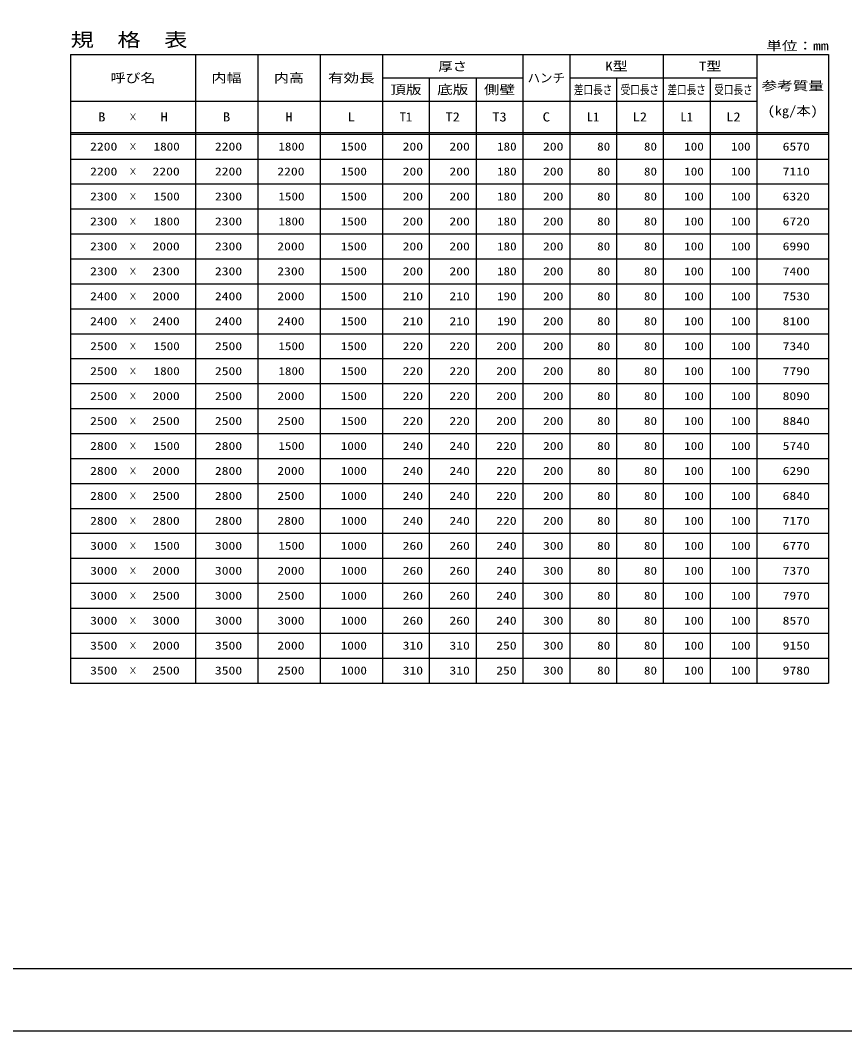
# Model space of a CAD drawing. Units: millimetres at full size; details may follow other scales. Extents: x 0 to 16820, y 0 to 11880.
# Drawn here: x 6437 to 11724, y 0 to 6480 of the extents above; entities that cross this region are included whole.
import ezdxf
from ezdxf.enums import TextEntityAlignment as Align

# ---------------------------------------------------------------- set-up
doc = ezdxf.new("R2010")
doc.units = ezdxf.units.MM
doc.layers.add('D-MTR', color=7, linetype='Continuous')
doc.layers.add('D-MTR-TXT', color=7, linetype='Continuous')
for name, color, linetype, lineweight in [('D-MTR-FRAM', 7, 'Continuous', 25), ('D-MTR-LINE', 7, 'Continuous', 25), ('D-TTL', 2, 'Continuous', 25)]:
    doc.layers.add(name, color=color, linetype=linetype, lineweight=lineweight)
doc.styles.add('ＭＳ ゴシック', font='')
doc.styles.get('ＭＳ ゴシック').set_extended_font_data('MS Gothic')

msp = doc.modelspace()

# ---------------------------------------------------------------- linework, layer by layer
at = {"layer": 'D-MTR-FRAM'}
for p, q in [((6760, 6260), (6760, 2230)), ((6760, 6260), (11620, 6260)), ((11620, 6260), (11620, 2230)), ((6760, 2230), (11620, 2230))]:
    msp.add_line(p, q, dxfattribs=at)
at = {"layer": 'D-MTR-LINE'}
for p, q in [((7560, 6260), (7560, 2230)), ((7960, 6260), (7960, 2230)), ((8360, 6260), (8360, 2230)), ((8760, 6260), (8760, 2230)), ((9660, 6260), (9660, 2230)), ((9960, 6260), (9960, 2230)), ((10560, 6260), (10560, 2230)), ((11160, 6260), (11160, 2230)), ((8760, 6110), (9660, 6110)), ((9060, 6110), (9060, 2230)), ((9360, 6110), (9360, 2230)), ((9960, 6110), (11160, 6110)), ((10260, 6110), (10260, 2230)), ((10860, 6110), (10860, 2230)), ((6760, 5960), (11160, 5960)), ((6760, 5760), (11620, 5760)), ((6760, 5750), (11620, 5750)), ((6760, 5590), (11620, 5590)), ((6760, 5430), (11620, 5430)), ((6760, 5270), (11620, 5270)), ((6760, 5110), (11620, 5110)), ((6760, 4950), (11620, 4950)), ((6760, 4790), (11620, 4790)), ((6760, 4630), (11620, 4630)), ((6760, 4470), (11620, 4470)), ((6760, 4310), (11620, 4310)), ((6760, 4150), (11620, 4150)), ((6760, 3990), (11620, 3990)), ((6760, 3830), (11620, 3830)), ((6760, 3670), (11620, 3670)), ((6760, 3510), (11620, 3510)), ((6760, 3350), (11620, 3350)), ((6760, 3190), (11620, 3190)), ((6760, 3030), (11620, 3030)), ((6760, 2870), (11620, 2870)), ((6760, 2710), (11620, 2710)), ((6760, 2550), (11620, 2550)), ((6760, 2390), (11620, 2390))]:
    msp.add_line(p, q, dxfattribs=at)
at = {"layer": 'D-TTL'}
for points in [[(0, 0), (16820, 0), (16820, 11880), (0, 11880)], [(400, 400), (16420, 400), (16420, 11480), (400, 11480)]]:
    msp.add_lwpolyline(points, close=True, dxfattribs=at)

# ---------------------------------------------------------------- texts
at = {"layer": 'D-MTR', "style": 'ＭＳ ゴシック', "width": 1.25}
msp.add_text('規\u3000格\u3000表', height=87.98, dxfattribs=at).set_placement((6760, 6284), align=Align.BOTTOM_LEFT)
msp.add_text('単位：mm', height=58.65, dxfattribs=at).set_placement((11620, 6269.333), align=Align.BOTTOM_RIGHT)
at = {"layer": 'D-MTR-TXT', "style": 'ＭＳ ゴシック'}
for s, height, width, p in [('K型', 58.65, 1.2, (10260, 6185)), ('T型', 58.65, 1.2, (10860, 6185)), ('厚さ', 58.65, 1.15, (9210, 6185)), ('呼び名', 58.65, 1.2, (7160, 6110)), ('内幅', 58.65, 1.2, (7760, 6110)), ('内高', 58.65, 1.2, (8160, 6110)), ('有効長', 58.65, 1.25, (8560, 6110)), ('参考質量', 58.65, 1.25, (11390, 6060)), ('頂版', 58.65, 1.25, (8910, 6035)), ('底版', 58.65, 1.25, (9210, 6035)), ('側壁', 58.65, 1.25, (9510, 6035)), ('差口長さ', 58.65, 0.75, (10110, 6035)), ('受口長さ', 58.65, 0.75, (10410, 6035)), ('差口長さ', 58.65, 0.75, (10710, 6035)), ('受口長さ', 58.65, 0.75, (11010, 6035)), ('(kg/本)', 58.65, 1.15, (11390, 5899.333)), ('B', 58.65, 1.2, (6960, 5860)), ('×', 51.32, 0.7, (7160, 5860)), ('H', 58.65, 1.15, (7360, 5860)), ('B', 58.65, 1.2, (7760, 5860)), ('H', 58.65, 1.15, (8160, 5860)), ('L', 58.65, 1.2, (8560, 5860)), ('T2', 58.65, 1.15, (9210, 5860)), ('T3', 58.65, 1.15, (9510, 5860)), ('C', 58.65, 1.2, (9810, 5860)), ('L2', 58.65, 1.15, (10410, 5860)), ('L2', 58.65, 1.15, (11010, 5860)), ('×', 51.32, 0.7, (7160, 5670)), ('×', 51.32, 0.7, (7160, 5510)), ('×', 51.32, 0.7, (7160, 5350)), ('×', 51.32, 0.7, (7160, 5190)), ('×', 51.32, 0.7, (7160, 5030)), ('×', 51.32, 0.7, (7160, 4870)), ('×', 51.32, 0.7, (7160, 4710)), ('×', 51.32, 0.7, (7160, 4550)), ('×', 51.32, 0.7, (7160, 4390)), ('×', 51.32, 0.7, (7160, 4230)), ('×', 51.32, 0.7, (7160, 4070)), ('×', 51.32, 0.7, (7160, 3910)), ('×', 51.32, 0.7, (7160, 3750)), ('×', 51.32, 0.7, (7160, 3590)), ('×', 51.32, 0.7, (7160, 3430)), ('×', 51.32, 0.7, (7160, 3270)), ('×', 51.32, 0.7, (7160, 3110)), ('×', 51.32, 0.7, (7160, 2950)), ('×', 51.32, 0.7, (7160, 2790)), ('×', 51.32, 0.7, (7160, 2630)), ('×', 51.32, 0.7, (7160, 2470)), ('×', 51.32, 0.7, (7160, 2310))]:
    msp.add_text(s, height=height, dxfattribs=dict(at, width=width)).set_placement(p, align=Align.MIDDLE_CENTER)
for s, p in [('ハンチ', (9810, 6110)), ('T1', (8910, 5860)), ('L1', (10110, 5860)), ('L1', (10710, 5860))]:
    msp.add_text(s, height=58.65, dxfattribs=at).set_placement(p, align=Align.MIDDLE_CENTER)
for s, width, p in [('2200', 1.25, (7060, 5670)), ('1800', 1.2, (7460, 5670)), ('2200', 1.25, (7860, 5670)), ('1800', 1.2, (8260, 5670)), ('1500', 1.2, (8660, 5670)), ('200', 1.25, (9020, 5670)), ('200', 1.25, (9320, 5670)), ('180', 1.2, (9620, 5670)), ('200', 1.25, (9920, 5670)), ('80', 1.2, (10220, 5670)), ('80', 1.2, (10520, 5670)), ('100', 1.2, (10820, 5670)), ('100', 1.2, (11120, 5670)), ('6570', 1.25, (11500, 5670)), ('2200', 1.25, (7060, 5510)), ('2200', 1.25, (7460, 5510)), ('2200', 1.25, (7860, 5510)), ('2200', 1.25, (8260, 5510)), ('1500', 1.2, (8660, 5510)), ('200', 1.25, (9020, 5510)), ('200', 1.25, (9320, 5510)), ('180', 1.2, (9620, 5510)), ('200', 1.25, (9920, 5510)), ('80', 1.2, (10220, 5510)), ('80', 1.2, (10520, 5510)), ('100', 1.2, (10820, 5510)), ('100', 1.2, (11120, 5510)), ('7110', 1.25, (11500, 5510)), ('2300', 1.25, (7060, 5350)), ('1500', 1.2, (7460, 5350)), ('2300', 1.25, (7860, 5350)), ('1500', 1.2, (8260, 5350)), ('1500', 1.2, (8660, 5350)), ('200', 1.25, (9020, 5350)), ('200', 1.25, (9320, 5350)), ('180', 1.2, (9620, 5350)), ('200', 1.25, (9920, 5350)), ('80', 1.2, (10220, 5350)), ('80', 1.2, (10520, 5350)), ('100', 1.2, (10820, 5350)), ('100', 1.2, (11120, 5350)), ('6320', 1.25, (11500, 5350)), ('2300', 1.25, (7060, 5190)), ('1800', 1.2, (7460, 5190)), ('2300', 1.25, (7860, 5190)), ('1800', 1.2, (8260, 5190)), ('1500', 1.2, (8660, 5190)), ('200', 1.25, (9020, 5190)), ('200', 1.25, (9320, 5190)), ('180', 1.2, (9620, 5190)), ('200', 1.25, (9920, 5190)), ('80', 1.2, (10220, 5190)), ('80', 1.2, (10520, 5190)), ('100', 1.2, (10820, 5190)), ('100', 1.2, (11120, 5190)), ('6720', 1.25, (11500, 5190)), ('2300', 1.25, (7060, 5030)), ('2000', 1.25, (7460, 5030)), ('2300', 1.25, (7860, 5030)), ('2000', 1.25, (8260, 5030)), ('1500', 1.2, (8660, 5030)), ('200', 1.25, (9020, 5030)), ('200', 1.25, (9320, 5030)), ('180', 1.2, (9620, 5030)), ('200', 1.25, (9920, 5030)), ('80', 1.2, (10220, 5030)), ('80', 1.2, (10520, 5030)), ('100', 1.2, (10820, 5030)), ('100', 1.2, (11120, 5030)), ('6990', 1.25, (11500, 5030)), ('2300', 1.25, (7060, 4870)), ('2300', 1.25, (7460, 4870)), ('2300', 1.25, (7860, 4870)), ('2300', 1.25, (8260, 4870)), ('1500', 1.2, (8660, 4870)), ('200', 1.25, (9020, 4870)), ('200', 1.25, (9320, 4870)), ('180', 1.2, (9620, 4870)), ('200', 1.25, (9920, 4870)), ('80', 1.2, (10220, 4870)), ('80', 1.2, (10520, 4870)), ('100', 1.2, (10820, 4870)), ('100', 1.2, (11120, 4870)), ('7400', 1.25, (11500, 4870)), ('2400', 1.25, (7060, 4710)), ('2000', 1.25, (7460, 4710)), ('2400', 1.25, (7860, 4710)), ('2000', 1.25, (8260, 4710)), ('1500', 1.2, (8660, 4710)), ('210', 1.25, (9020, 4710)), ('210', 1.25, (9320, 4710)), ('190', 1.2, (9620, 4710)), ('200', 1.25, (9920, 4710)), ('80', 1.2, (10220, 4710)), ('80', 1.2, (10520, 4710)), ('100', 1.2, (10820, 4710)), ('100', 1.2, (11120, 4710)), ('7530', 1.25, (11500, 4710)), ('2400', 1.25, (7060, 4550)), ('2400', 1.25, (7460, 4550)), ('2400', 1.25, (7860, 4550)), ('2400', 1.25, (8260, 4550)), ('1500', 1.2, (8660, 4550)), ('210', 1.25, (9020, 4550)), ('210', 1.25, (9320, 4550)), ('190', 1.2, (9620, 4550)), ('200', 1.25, (9920, 4550)), ('80', 1.2, (10220, 4550)), ('80', 1.2, (10520, 4550)), ('100', 1.2, (10820, 4550)), ('100', 1.2, (11120, 4550)), ('8100', 1.25, (11500, 4550)), ('2500', 1.25, (7060, 4390)), ('1500', 1.2, (7460, 4390)), ('2500', 1.25, (7860, 4390)), ('1500', 1.2, (8260, 4390)), ('1500', 1.2, (8660, 4390)), ('220', 1.25, (9020, 4390)), ('220', 1.25, (9320, 4390)), ('200', 1.25, (9620, 4390)), ('200', 1.25, (9920, 4390)), ('80', 1.2, (10220, 4390)), ('80', 1.2, (10520, 4390)), ('100', 1.2, (10820, 4390)), ('100', 1.2, (11120, 4390)), ('7340', 1.25, (11500, 4390)), ('2500', 1.25, (7060, 4230)), ('1800', 1.2, (7460, 4230)), ('2500', 1.25, (7860, 4230)), ('1800', 1.2, (8260, 4230)), ('1500', 1.2, (8660, 4230)), ('220', 1.25, (9020, 4230)), ('220', 1.25, (9320, 4230)), ('200', 1.25, (9620, 4230)), ('200', 1.25, (9920, 4230)), ('80', 1.2, (10220, 4230)), ('80', 1.2, (10520, 4230)), ('100', 1.2, (10820, 4230)), ('100', 1.2, (11120, 4230)), ('7790', 1.25, (11500, 4230)), ('2500', 1.25, (7060, 4070)), ('2000', 1.25, (7460, 4070)), ('2500', 1.25, (7860, 4070)), ('2000', 1.25, (8260, 4070)), ('1500', 1.2, (8660, 4070)), ('220', 1.25, (9020, 4070)), ('220', 1.25, (9320, 4070)), ('200', 1.25, (9620, 4070)), ('200', 1.25, (9920, 4070)), ('80', 1.2, (10220, 4070)), ('80', 1.2, (10520, 4070)), ('100', 1.2, (10820, 4070)), ('100', 1.2, (11120, 4070)), ('8090', 1.25, (11500, 4070)), ('2500', 1.25, (7060, 3910)), ('2500', 1.25, (7460, 3910)), ('2500', 1.25, (7860, 3910)), ('2500', 1.25, (8260, 3910)), ('1500', 1.2, (8660, 3910)), ('220', 1.25, (9020, 3910)), ('220', 1.25, (9320, 3910)), ('200', 1.25, (9620, 3910)), ('200', 1.25, (9920, 3910)), ('80', 1.2, (10220, 3910)), ('80', 1.2, (10520, 3910)), ('100', 1.2, (10820, 3910)), ('100', 1.2, (11120, 3910)), ('8840', 1.25, (11500, 3910)), ('2800', 1.25, (7060, 3750)), ('1500', 1.2, (7460, 3750)), ('2800', 1.25, (7860, 3750)), ('1500', 1.2, (8260, 3750)), ('1000', 1.2, (8660, 3750)), ('240', 1.25, (9020, 3750)), ('240', 1.25, (9320, 3750)), ('220', 1.25, (9620, 3750)), ('200', 1.25, (9920, 3750)), ('80', 1.2, (10220, 3750)), ('80', 1.2, (10520, 3750)), ('100', 1.2, (10820, 3750)), ('100', 1.2, (11120, 3750)), ('5740', 1.25, (11500, 3750)), ('2800', 1.25, (7060, 3590)), ('2000', 1.25, (7460, 3590)), ('2800', 1.25, (7860, 3590)), ('2000', 1.25, (8260, 3590)), ('1000', 1.2, (8660, 3590)), ('240', 1.25, (9020, 3590)), ('240', 1.25, (9320, 3590)), ('220', 1.25, (9620, 3590)), ('200', 1.25, (9920, 3590)), ('80', 1.2, (10220, 3590)), ('80', 1.2, (10520, 3590)), ('100', 1.2, (10820, 3590)), ('100', 1.2, (11120, 3590)), ('6290', 1.25, (11500, 3590)), ('2800', 1.25, (7060, 3430)), ('2500', 1.25, (7460, 3430)), ('2800', 1.25, (7860, 3430)), ('2500', 1.25, (8260, 3430)), ('1000', 1.2, (8660, 3430)), ('240', 1.25, (9020, 3430)), ('240', 1.25, (9320, 3430)), ('220', 1.25, (9620, 3430)), ('200', 1.25, (9920, 3430)), ('80', 1.2, (10220, 3430)), ('80', 1.2, (10520, 3430)), ('100', 1.2, (10820, 3430)), ('100', 1.2, (11120, 3430)), ('6840', 1.25, (11500, 3430)), ('2800', 1.25, (7060, 3270)), ('2800', 1.25, (7460, 3270)), ('2800', 1.25, (7860, 3270)), ('2800', 1.25, (8260, 3270)), ('1000', 1.2, (8660, 3270)), ('240', 1.25, (9020, 3270)), ('240', 1.25, (9320, 3270)), ('220', 1.25, (9620, 3270)), ('200', 1.25, (9920, 3270)), ('80', 1.2, (10220, 3270)), ('80', 1.2, (10520, 3270)), ('100', 1.2, (10820, 3270)), ('100', 1.2, (11120, 3270)), ('7170', 1.25, (11500, 3270)), ('3000', 1.25, (7060, 3110)), ('1500', 1.2, (7460, 3110)), ('3000', 1.25, (7860, 3110)), ('1500', 1.2, (8260, 3110)), ('1000', 1.2, (8660, 3110)), ('260', 1.25, (9020, 3110)), ('260', 1.25, (9320, 3110)), ('240', 1.25, (9620, 3110)), ('300', 1.25, (9920, 3110)), ('80', 1.2, (10220, 3110)), ('80', 1.2, (10520, 3110)), ('100', 1.2, (10820, 3110)), ('100', 1.2, (11120, 3110)), ('6770', 1.25, (11500, 3110)), ('3000', 1.25, (7060, 2950)), ('2000', 1.25, (7460, 2950)), ('3000', 1.25, (7860, 2950)), ('2000', 1.25, (8260, 2950)), ('1000', 1.2, (8660, 2950)), ('260', 1.25, (9020, 2950)), ('260', 1.25, (9320, 2950)), ('240', 1.25, (9620, 2950)), ('300', 1.25, (9920, 2950)), ('80', 1.2, (10220, 2950)), ('80', 1.2, (10520, 2950)), ('100', 1.2, (10820, 2950)), ('100', 1.2, (11120, 2950)), ('7370', 1.25, (11500, 2950)), ('3000', 1.25, (7060, 2790)), ('2500', 1.25, (7460, 2790)), ('3000', 1.25, (7860, 2790)), ('2500', 1.25, (8260, 2790)), ('1000', 1.2, (8660, 2790)), ('260', 1.25, (9020, 2790)), ('260', 1.25, (9320, 2790)), ('240', 1.25, (9620, 2790)), ('300', 1.25, (9920, 2790)), ('80', 1.2, (10220, 2790)), ('80', 1.2, (10520, 2790)), ('100', 1.2, (10820, 2790)), ('100', 1.2, (11120, 2790)), ('7970', 1.25, (11500, 2790)), ('3000', 1.25, (7060, 2630)), ('3000', 1.25, (7460, 2630)), ('3000', 1.25, (7860, 2630)), ('3000', 1.25, (8260, 2630)), ('1000', 1.2, (8660, 2630)), ('260', 1.25, (9020, 2630)), ('260', 1.25, (9320, 2630)), ('240', 1.25, (9620, 2630)), ('300', 1.25, (9920, 2630)), ('80', 1.2, (10220, 2630)), ('80', 1.2, (10520, 2630)), ('100', 1.2, (10820, 2630)), ('100', 1.2, (11120, 2630)), ('8570', 1.25, (11500, 2630)), ('3500', 1.25, (7060, 2470)), ('2000', 1.25, (7460, 2470)), ('3500', 1.25, (7860, 2470)), ('2000', 1.25, (8260, 2470)), ('1000', 1.2, (8660, 2470)), ('310', 1.25, (9020, 2470)), ('310', 1.25, (9320, 2470)), ('250', 1.25, (9620, 2470)), ('300', 1.25, (9920, 2470)), ('80', 1.2, (10220, 2470)), ('80', 1.2, (10520, 2470)), ('100', 1.2, (10820, 2470)), ('100', 1.2, (11120, 2470)), ('9150', 1.25, (11500, 2470)), ('3500', 1.25, (7060, 2310)), ('2500', 1.25, (7460, 2310)), ('3500', 1.25, (7860, 2310)), ('2500', 1.25, (8260, 2310)), ('1000', 1.2, (8660, 2310)), ('310', 1.25, (9020, 2310)), ('310', 1.25, (9320, 2310)), ('250', 1.25, (9620, 2310)), ('300', 1.25, (9920, 2310)), ('80', 1.2, (10220, 2310)), ('80', 1.2, (10520, 2310)), ('100', 1.2, (10820, 2310)), ('100', 1.2, (11120, 2310)), ('9780', 1.25, (11500, 2310))]:
    msp.add_text(s, height=51.32, dxfattribs=dict(at, width=width)).set_placement(p, align=Align.MIDDLE_RIGHT)

doc.saveas('drawing.dxf')
